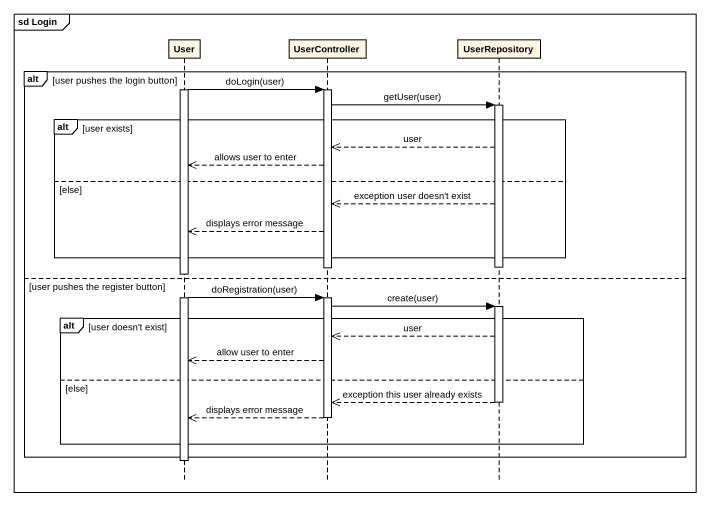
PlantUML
@startuml
mainframe sd Login
hide footbox
participant User
participant UserController
participant UserRepository

alt user pushes the login button
  activate User
  User -> UserController : doLogin(user)
  activate UserController
  UserController -> UserRepository : getUser(user)
  activate UserRepository
  alt user exists
    UserRepository -->> UserController : user
    UserController -->> User : allows user to enter
  else else
    UserRepository -->> UserController : exception user doesn't exist
    UserController -->> User : displays error message
  end
  deactivate UserRepository
  deactivate UserController
else user pushes the register button
  User -> UserController : doRegistration(user)
  activate UserController
  UserController -> UserRepository : create(user)
  activate UserRepository
  alt user doesn't exist
    UserRepository -->> UserController : user
    UserController -->> User : allow user to enter
  else else
    UserRepository -->> UserController : exception this user already exists
    deactivate UserRepository
    UserController -->> User : displays error message
    deactivate UserController
  end
end
deactivate User
@enduml
